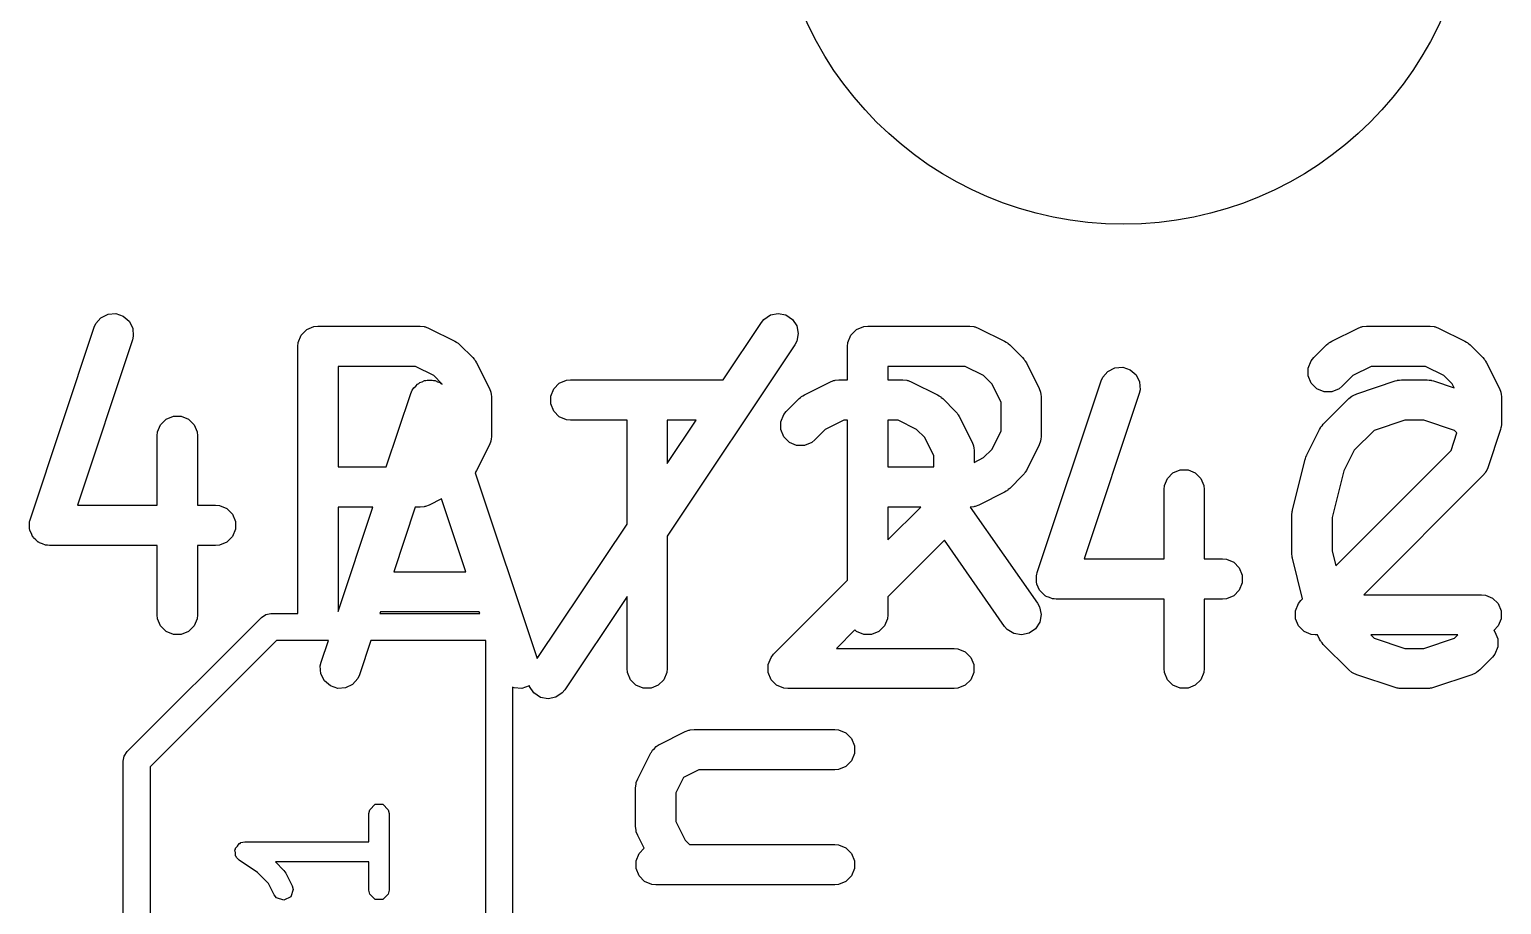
# Model space of a CAD drawing. Extents: x 0.58 to 7.69, y -5.21 to -0.56.
# Drawn here: x 5.4597 to 5.6755, y -1.71 to -1.5817 of the extents above; entities that cross this region are included whole.
import ezdxf

# ---------------------------------------------------------------- set-up
doc = ezdxf.new("R2010")
doc.units = 0
doc.header["$MEASUREMENT"] = 0
doc.layers.add('BLACK', color=7, linetype='CONTINUOUS')

msp = doc.modelspace()

# ---------------------------------------------------------------- linework, layer by layer
at = {"layer": 'BLACK', "linetype": 'CONTINUOUS'}
for p, q in [((5.4598, -1.65346), (5.46917, -1.62533)), ((5.46917, -1.62533), (5.46941, -1.62481)), ((5.46941, -1.62481), (5.47016, -1.62394)), ((5.47016, -1.62394), (5.47119, -1.62342)), ((5.47119, -1.62342), (5.47234, -1.62334)), ((5.47234, -1.62334), (5.47343, -1.6237)), ((5.47343, -1.6237), (5.4743, -1.62446)), ((5.4743, -1.62446), (5.47482, -1.62549)), ((5.50033, -1.62569), (5.50139, -1.62525)), ((5.50139, -1.62525), (5.50197, -1.62519)), ((5.50197, -1.62519), (5.51697, -1.62519)), ((5.51697, -1.62519), (5.51754, -1.62525)), ((5.51754, -1.62525), (5.51764, -1.62529)), ((5.51764, -1.62529), (5.51775, -1.62529)), ((5.51775, -1.62529), (5.51829, -1.6255)), ((5.56138, -1.63306), (5.567, -1.62463)), ((5.567, -1.62463), (5.56737, -1.62418)), ((5.56737, -1.62418), (5.56833, -1.62354)), ((5.56833, -1.62354), (5.56946, -1.62331)), ((5.56946, -1.62331), (5.57059, -1.62354)), ((5.57059, -1.62354), (5.57155, -1.62418)), ((5.57155, -1.62418), (5.57219, -1.62513)), ((5.57219, -1.62513), (5.57241, -1.62626)), ((5.58094, -1.62569), (5.58201, -1.62525)), ((5.58201, -1.62525), (5.58258, -1.62519)), ((5.58258, -1.62519), (5.59758, -1.62519)), ((5.59758, -1.62519), (5.59816, -1.62525)), ((5.59816, -1.62525), (5.59826, -1.62529)), ((5.59826, -1.62529), (5.59836, -1.62529)), ((5.59836, -1.62529), (5.5989, -1.6255)), ((5.65438, -1.6255), (5.65492, -1.62529)), ((5.65492, -1.62529), (5.65503, -1.62529)), ((5.65503, -1.62529), (5.65512, -1.62525)), ((5.65512, -1.62525), (5.6557, -1.62519)), ((5.6557, -1.62519), (5.66507, -1.62519)), ((5.66507, -1.62519), (5.66565, -1.62525)), ((5.66565, -1.62525), (5.66575, -1.62529)), ((5.66575, -1.62529), (5.66585, -1.62529)), ((5.66585, -1.62529), (5.66639, -1.6255)), ((5.47477, -1.6272), (5.4667, -1.65144)), ((5.4749, -1.62664), (5.47477, -1.6272)), ((5.47482, -1.62549), (5.4749, -1.62664)), ((5.49907, -1.62757), (5.49951, -1.6265)), ((5.49951, -1.6265), (5.50033, -1.62569)), ((5.51829, -1.6255), (5.52204, -1.62738)), ((5.52204, -1.62738), (5.52228, -1.62753)), ((5.52228, -1.62753), (5.52236, -1.62756)), ((5.57219, -1.62739), (5.57192, -1.62791)), ((5.57241, -1.62626), (5.57219, -1.62739)), ((5.57969, -1.62757), (5.58013, -1.6265)), ((5.58013, -1.6265), (5.58094, -1.62569)), ((5.5989, -1.6255), (5.60265, -1.62738)), ((5.60265, -1.62738), (5.6029, -1.62753)), ((5.6029, -1.62753), (5.60297, -1.62756)), ((5.65031, -1.62756), (5.65038, -1.62753)), ((5.65038, -1.62753), (5.65063, -1.62738)), ((5.65063, -1.62738), (5.65438, -1.6255)), ((5.66639, -1.6255), (5.67014, -1.62738)), ((5.67014, -1.62738), (5.67039, -1.62753)), ((5.67039, -1.62753), (5.67046, -1.62756)), ((5.49902, -1.62814), (5.49907, -1.62757)), ((5.49902, -1.66732), (5.49902, -1.62814)), ((5.52236, -1.62756), (5.52244, -1.62763)), ((5.52244, -1.62763), (5.52253, -1.62768)), ((5.52253, -1.62768), (5.52258, -1.62774)), ((5.52258, -1.62774), (5.5228, -1.62793)), ((5.5228, -1.62793), (5.52468, -1.6298)), ((5.57192, -1.62791), (5.5532, -1.65599)), ((5.57963, -1.62814), (5.57969, -1.62757)), ((5.57963, -1.63306), (5.57963, -1.62814)), ((5.60297, -1.62756), (5.60305, -1.62763)), ((5.60305, -1.62763), (5.60314, -1.62768)), ((5.60314, -1.62768), (5.60319, -1.62774)), ((5.60319, -1.62774), (5.60342, -1.62793)), ((5.60342, -1.62793), (5.60529, -1.6298)), ((5.64799, -1.6298), (5.64986, -1.62793)), ((5.64986, -1.62793), (5.65009, -1.62774)), ((5.65009, -1.62774), (5.65014, -1.62768)), ((5.65014, -1.62768), (5.65023, -1.62763)), ((5.65023, -1.62763), (5.65031, -1.62756)), ((5.67046, -1.62756), (5.67054, -1.62763)), ((5.67054, -1.62763), (5.67063, -1.62768)), ((5.67063, -1.62768), (5.67068, -1.62774)), ((5.67068, -1.62774), (5.67091, -1.62793)), ((5.67091, -1.62793), (5.67279, -1.6298)), ((5.51627, -1.6311), (5.50492, -1.6311)), ((5.50492, -1.6311), (5.50492, -1.64581)), ((5.51897, -1.63244), (5.51627, -1.6311)), ((5.52468, -1.6298), (5.52486, -1.63003)), ((5.52486, -1.63003), (5.52492, -1.63008)), ((5.52492, -1.63008), (5.52498, -1.63017)), ((5.52498, -1.63017), (5.52505, -1.63025)), ((5.52505, -1.63025), (5.52508, -1.63032)), ((5.52508, -1.63032), (5.52523, -1.63057)), ((5.52523, -1.63057), (5.52711, -1.63432)), ((5.59688, -1.6311), (5.58554, -1.6311)), ((5.58554, -1.6311), (5.58554, -1.63306)), ((5.59958, -1.63244), (5.59688, -1.6311)), ((5.60529, -1.6298), (5.60548, -1.63003)), ((5.60548, -1.63003), (5.60554, -1.63008)), ((5.60554, -1.63008), (5.60559, -1.63017)), ((5.60559, -1.63017), (5.60566, -1.63025)), ((5.60566, -1.63025), (5.60569, -1.63032)), ((5.60569, -1.63032), (5.60585, -1.63057)), ((5.60585, -1.63057), (5.60772, -1.63432)), ((5.61704, -1.63268), (5.6178, -1.63181)), ((5.6178, -1.63181), (5.61883, -1.63129)), ((5.61883, -1.63129), (5.61998, -1.63121)), ((5.61998, -1.63121), (5.62107, -1.63158)), ((5.62107, -1.63158), (5.62194, -1.63233)), ((5.64718, -1.63132), (5.64762, -1.63025)), ((5.64718, -1.63247), (5.64718, -1.63132)), ((5.64762, -1.63025), (5.64799, -1.6298)), ((5.6564, -1.6311), (5.6537, -1.63244)), ((5.66438, -1.6311), (5.6564, -1.6311)), ((5.66707, -1.63244), (5.66438, -1.6311)), ((5.67279, -1.6298), (5.67297, -1.63003)), ((5.67297, -1.63003), (5.67303, -1.63008)), ((5.67303, -1.63008), (5.67309, -1.63017)), ((5.67309, -1.63017), (5.67315, -1.63025)), ((5.67315, -1.63025), (5.67318, -1.63032)), ((5.67318, -1.63032), (5.67334, -1.63057)), ((5.67334, -1.63057), (5.67521, -1.63432)), ((5.51604, -1.63421), (5.51632, -1.63396)), ((5.51632, -1.63396), (5.51656, -1.63368)), ((5.51656, -1.63368), (5.51675, -1.63359)), ((5.51675, -1.63359), (5.51691, -1.63345)), ((5.51691, -1.63345), (5.51726, -1.63333)), ((5.51726, -1.63333), (5.51759, -1.63317)), ((5.51759, -1.63317), (5.5178, -1.63315)), ((5.5178, -1.63315), (5.518, -1.63309)), ((5.518, -1.63309), (5.51837, -1.63311)), ((5.51837, -1.63311), (5.51874, -1.63309)), ((5.51874, -1.63309), (5.51894, -1.63315)), ((5.51894, -1.63315), (5.51915, -1.63317)), ((5.52016, -1.63364), (5.51897, -1.63244)), ((5.51915, -1.63317), (5.51948, -1.63333)), ((5.51948, -1.63333), (5.51983, -1.63345)), ((5.51983, -1.63345), (5.51999, -1.63359)), ((5.51999, -1.63359), (5.52018, -1.63368)), ((5.52019, -1.63369), (5.52016, -1.63364)), ((5.52018, -1.63368), (5.52019, -1.63369)), ((5.53654, -1.63438), (5.53735, -1.63356)), ((5.53735, -1.63356), (5.53842, -1.63312)), ((5.53842, -1.63312), (5.539, -1.63306)), ((5.539, -1.63306), (5.56138, -1.63306)), ((5.5733, -1.63525), (5.57704, -1.63338)), ((5.57704, -1.63338), (5.57759, -1.63317)), ((5.57759, -1.63317), (5.57769, -1.63316)), ((5.57769, -1.63316), (5.57779, -1.63312)), ((5.57779, -1.63312), (5.57837, -1.63306)), ((5.57837, -1.63306), (5.57963, -1.63306)), ((5.58554, -1.63306), (5.58774, -1.63306)), ((5.58774, -1.63306), (5.58832, -1.63312)), ((5.58832, -1.63312), (5.58841, -1.63316)), ((5.58841, -1.63316), (5.58852, -1.63317)), ((5.58852, -1.63317), (5.58906, -1.63338)), ((5.58906, -1.63338), (5.59281, -1.63525)), ((5.60078, -1.63364), (5.59958, -1.63244)), ((5.60213, -1.63634), (5.60078, -1.63364)), ((5.60743, -1.66133), (5.61681, -1.63321)), ((5.61681, -1.63321), (5.61704, -1.63268)), ((5.62194, -1.63233), (5.62246, -1.63336)), ((5.62246, -1.63336), (5.62254, -1.63451)), ((5.64762, -1.63353), (5.64718, -1.63247)), ((5.64843, -1.63435), (5.64762, -1.63353)), ((5.65216, -1.63398), (5.65172, -1.63435)), ((5.6537, -1.63244), (5.65216, -1.63398)), ((5.6543, -1.63509), (5.65992, -1.63322)), ((5.65992, -1.63322), (5.66021, -1.63315)), ((5.66021, -1.63315), (5.66028, -1.63312)), ((5.66028, -1.63312), (5.66038, -1.63311)), ((5.66038, -1.63311), (5.66049, -1.63309)), ((5.66049, -1.63309), (5.66056, -1.63309)), ((5.66056, -1.63309), (5.66085, -1.63306)), ((5.66085, -1.63306), (5.6646, -1.63306)), ((5.6646, -1.63306), (5.6649, -1.63309)), ((5.6649, -1.63309), (5.66497, -1.63309)), ((5.66497, -1.63309), (5.66508, -1.63311)), ((5.66508, -1.63311), (5.66518, -1.63312)), ((5.66518, -1.63312), (5.66525, -1.63315)), ((5.66525, -1.63315), (5.66554, -1.63322)), ((5.66554, -1.63322), (5.66856, -1.63422)), ((5.66827, -1.63364), (5.66707, -1.63244)), ((5.66856, -1.63422), (5.66827, -1.63364)), ((5.51199, -1.64581), (5.51557, -1.63508)), ((5.51557, -1.63508), (5.51581, -1.63455)), ((5.51581, -1.63455), (5.51595, -1.63439)), ((5.51595, -1.63439), (5.51604, -1.63421)), ((5.52711, -1.63432), (5.52731, -1.63486)), ((5.52731, -1.63486), (5.52732, -1.63497)), ((5.52732, -1.63497), (5.52736, -1.63507)), ((5.52736, -1.63507), (5.52742, -1.63564)), ((5.52742, -1.63564), (5.52742, -1.64127)), ((5.5361, -1.63544), (5.53654, -1.63438)), ((5.5361, -1.63659), (5.5361, -1.63544)), ((5.57065, -1.63768), (5.57253, -1.6358)), ((5.57253, -1.6358), (5.57275, -1.63562)), ((5.57275, -1.63562), (5.57281, -1.63556)), ((5.57281, -1.63556), (5.57289, -1.6355)), ((5.57289, -1.6355), (5.57298, -1.63544)), ((5.57298, -1.63544), (5.57305, -1.63541)), ((5.57305, -1.63541), (5.5733, -1.63525)), ((5.59281, -1.63525), (5.59306, -1.63541)), ((5.59306, -1.63541), (5.59313, -1.63544)), ((5.59313, -1.63544), (5.59321, -1.6355)), ((5.59321, -1.6355), (5.5933, -1.63556)), ((5.5933, -1.63556), (5.59335, -1.63562)), ((5.59335, -1.63562), (5.59358, -1.6358)), ((5.59358, -1.6358), (5.59545, -1.63768)), ((5.60772, -1.63432), (5.60793, -1.63486)), ((5.60793, -1.63486), (5.60794, -1.63497)), ((5.60794, -1.63497), (5.60798, -1.63507)), ((5.60798, -1.63507), (5.60803, -1.63564)), ((5.60803, -1.63564), (5.60803, -1.64127)), ((5.62241, -1.63508), (5.61433, -1.65931)), ((5.62254, -1.63451), (5.62241, -1.63508)), ((5.6495, -1.63479), (5.64843, -1.63435)), ((5.64939, -1.63955), (5.65314, -1.6358)), ((5.65065, -1.63479), (5.6495, -1.63479)), ((5.65172, -1.63435), (5.65065, -1.63479)), ((5.65314, -1.6358), (5.65359, -1.63544)), ((5.65359, -1.63544), (5.65369, -1.6354)), ((5.65369, -1.6354), (5.65377, -1.63533)), ((5.65377, -1.63533), (5.6543, -1.63509)), ((5.67521, -1.63432), (5.67542, -1.63486)), ((5.67542, -1.63486), (5.67543, -1.63497)), ((5.67543, -1.63497), (5.67547, -1.63507)), ((5.67547, -1.63507), (5.67552, -1.63564)), ((5.67552, -1.63564), (5.67552, -1.63939)), ((5.53654, -1.63766), (5.5361, -1.63659)), ((5.53735, -1.63847), (5.53654, -1.63766)), ((5.56984, -1.63919), (5.57029, -1.63813)), ((5.57029, -1.63813), (5.57065, -1.63768)), ((5.59545, -1.63768), (5.59564, -1.6379)), ((5.59564, -1.6379), (5.5957, -1.63796)), ((5.5957, -1.63796), (5.59575, -1.63804)), ((5.59575, -1.63804), (5.59582, -1.63813)), ((5.59582, -1.63813), (5.59585, -1.6382)), ((5.59585, -1.6382), (5.596, -1.63845)), ((5.60213, -1.64057), (5.60213, -1.63634)), ((5.47845, -1.64069), (5.47889, -1.63963)), ((5.47889, -1.63963), (5.47971, -1.63881)), ((5.47971, -1.63881), (5.48077, -1.63837)), ((5.48077, -1.63837), (5.48192, -1.63837)), ((5.48192, -1.63837), (5.48299, -1.63881)), ((5.48299, -1.63881), (5.4838, -1.63963)), ((5.4838, -1.63963), (5.48424, -1.64069)), ((5.53842, -1.63891), (5.53735, -1.63847)), ((5.539, -1.63897), (5.53842, -1.63891)), ((5.54729, -1.63897), (5.539, -1.63897)), ((5.54729, -1.6542), (5.54729, -1.63897)), ((5.5532, -1.63897), (5.5532, -1.64534)), ((5.5532, -1.64534), (5.55744, -1.63897)), ((5.55744, -1.63897), (5.5532, -1.63897)), ((5.56984, -1.64034), (5.56984, -1.63919)), ((5.57029, -1.64141), (5.56984, -1.64034)), ((5.57636, -1.64032), (5.57483, -1.64185)), ((5.57906, -1.63897), (5.57636, -1.64032)), ((5.57963, -1.63897), (5.57906, -1.63897)), ((5.57963, -1.66245), (5.57963, -1.63897)), ((5.58704, -1.63897), (5.58554, -1.63897)), ((5.58554, -1.63897), (5.58554, -1.64581)), ((5.58974, -1.64032), (5.58704, -1.63897)), ((5.59094, -1.64152), (5.58974, -1.64032)), ((5.596, -1.63845), (5.59788, -1.6422)), ((5.64697, -1.64407), (5.64884, -1.64032)), ((5.64884, -1.64032), (5.649, -1.64007)), ((5.649, -1.64007), (5.64903, -1.64)), ((5.64903, -1.64), (5.64909, -1.63992)), ((5.64909, -1.63992), (5.64915, -1.63983)), ((5.64915, -1.63983), (5.64921, -1.63978)), ((5.64921, -1.63978), (5.64939, -1.63955)), ((5.65683, -1.64047), (5.65391, -1.64339)), ((5.66133, -1.63897), (5.65683, -1.64047)), ((5.66413, -1.63897), (5.66133, -1.63897)), ((5.66863, -1.64047), (5.66413, -1.63897)), ((5.66898, -1.64082), (5.66863, -1.64047)), ((5.67537, -1.64032), (5.6735, -1.64595)), ((5.67544, -1.64004), (5.67537, -1.64032)), ((5.67547, -1.63997), (5.67544, -1.64004)), ((5.67548, -1.63986), (5.67547, -1.63997)), ((5.6755, -1.63976), (5.67548, -1.63986)), ((5.67552, -1.63939), (5.6755, -1.63968)), ((5.6755, -1.63968), (5.6755, -1.63976)), ((5.47839, -1.64127), (5.47845, -1.64069)), ((5.47839, -1.65144), (5.47839, -1.64127)), ((5.48424, -1.64069), (5.4843, -1.64127)), ((5.4843, -1.64127), (5.4843, -1.65144)), ((5.52711, -1.64259), (5.52523, -1.64634)), ((5.52731, -1.64205), (5.52711, -1.64259)), ((5.52732, -1.64194), (5.52731, -1.64205)), ((5.52736, -1.64184), (5.52732, -1.64194)), ((5.52742, -1.64127), (5.52736, -1.64184)), ((5.5711, -1.64222), (5.57029, -1.64141)), ((5.57216, -1.64266), (5.5711, -1.64222)), ((5.57332, -1.64266), (5.57216, -1.64266)), ((5.57438, -1.64222), (5.57332, -1.64266)), ((5.57483, -1.64185), (5.57438, -1.64222)), ((5.59229, -1.64421), (5.59094, -1.64152)), ((5.59788, -1.6422), (5.59809, -1.64274)), ((5.60078, -1.64327), (5.60213, -1.64057)), ((5.60772, -1.64259), (5.60585, -1.64634)), ((5.60793, -1.64205), (5.60772, -1.64259)), ((5.60794, -1.64194), (5.60793, -1.64205)), ((5.60798, -1.64184), (5.60794, -1.64194)), ((5.60803, -1.64127), (5.60798, -1.64184)), ((5.66812, -1.64342), (5.66898, -1.64082)), ((5.59229, -1.64581), (5.59229, -1.64421)), ((5.59809, -1.64274), (5.59809, -1.64284)), ((5.59809, -1.64284), (5.59813, -1.64294)), ((5.59813, -1.64294), (5.59819, -1.64352)), ((5.59819, -1.64352), (5.59819, -1.64516)), ((5.59819, -1.64516), (5.59958, -1.64446)), ((5.59958, -1.64446), (5.60078, -1.64327)), ((5.64487, -1.65217), (5.64674, -1.64467)), ((5.64674, -1.64467), (5.64676, -1.64463)), ((5.64676, -1.64461), (5.64685, -1.64437)), ((5.64676, -1.64463), (5.64676, -1.64461)), ((5.64685, -1.64437), (5.64694, -1.64413)), ((5.64694, -1.64413), (5.64695, -1.64411)), ((5.64695, -1.64411), (5.64697, -1.64407)), ((5.65122, -1.66031), (5.66812, -1.64342)), ((5.65391, -1.64339), (5.65239, -1.64642)), ((5.50492, -1.64581), (5.51199, -1.64581)), ((5.52505, -1.64666), (5.52504, -1.64667)), ((5.52504, -1.64667), (5.53413, -1.67394)), ((5.52508, -1.64658), (5.52505, -1.64666)), ((5.52523, -1.64634), (5.52508, -1.64658)), ((5.58554, -1.64581), (5.59229, -1.64581)), ((5.60548, -1.64688), (5.60529, -1.6471)), ((5.60554, -1.64683), (5.60548, -1.64688)), ((5.60559, -1.64674), (5.60554, -1.64683)), ((5.60566, -1.64666), (5.60559, -1.64674)), ((5.60569, -1.64658), (5.60566, -1.64666)), ((5.60585, -1.64634), (5.60569, -1.64658)), ((5.62653, -1.6475), (5.62734, -1.64668)), ((5.62734, -1.64668), (5.62841, -1.64624)), ((5.62841, -1.64624), (5.62956, -1.64624)), ((5.62956, -1.64624), (5.63062, -1.64668)), ((5.63062, -1.64668), (5.63144, -1.6475)), ((5.65239, -1.64642), (5.65068, -1.65325)), ((5.67315, -1.64666), (5.67279, -1.6471)), ((5.67319, -1.64656), (5.67315, -1.64666)), ((5.67326, -1.64648), (5.67319, -1.64656)), ((5.6735, -1.64595), (5.67326, -1.64648)), ((5.60342, -1.64898), (5.60319, -1.64916)), ((5.60529, -1.6471), (5.60342, -1.64898)), ((5.62603, -1.64914), (5.62609, -1.64856)), ((5.62603, -1.65931), (5.62603, -1.64914)), ((5.62609, -1.64856), (5.62653, -1.6475)), ((5.63144, -1.6475), (5.63188, -1.64856)), ((5.63188, -1.64856), (5.63194, -1.64914)), ((5.63194, -1.64914), (5.63194, -1.65931)), ((5.67279, -1.6471), (5.65533, -1.66456)), ((5.52009, -1.6505), (5.51829, -1.65141)), ((5.52365, -1.66119), (5.52009, -1.6505)), ((5.60265, -1.64953), (5.5989, -1.65141)), ((5.6029, -1.64938), (5.60265, -1.64953)), ((5.60297, -1.64935), (5.6029, -1.64938)), ((5.60305, -1.64928), (5.60297, -1.64935)), ((5.60314, -1.64922), (5.60305, -1.64928)), ((5.60319, -1.64916), (5.60314, -1.64922)), ((5.45973, -1.65374), (5.4598, -1.65346)), ((5.4667, -1.65144), (5.47839, -1.65144)), ((5.4843, -1.65144), (5.48697, -1.65144)), ((5.48697, -1.65144), (5.48755, -1.65149)), ((5.48755, -1.65149), (5.48861, -1.65193)), ((5.48861, -1.65193), (5.48943, -1.65275)), ((5.48943, -1.65275), (5.48987, -1.65381)), ((5.50492, -1.65172), (5.50492, -1.66703)), ((5.50492, -1.66703), (5.51003, -1.65172)), ((5.51003, -1.65172), (5.50492, -1.65172)), ((5.51625, -1.65172), (5.5131, -1.66119)), ((5.51697, -1.65172), (5.51625, -1.65172)), ((5.51754, -1.65166), (5.51697, -1.65172)), ((5.51764, -1.65162), (5.51754, -1.65166)), ((5.51775, -1.65161), (5.51764, -1.65162)), ((5.51829, -1.65141), (5.51775, -1.65161)), ((5.58554, -1.65654), (5.59036, -1.65172)), ((5.59036, -1.65172), (5.58554, -1.65172)), ((5.58554, -1.65172), (5.58554, -1.65654)), ((5.59816, -1.65166), (5.59763, -1.65171)), ((5.59763, -1.65171), (5.6075, -1.66582)), ((5.59826, -1.65162), (5.59816, -1.65166)), ((5.59836, -1.65161), (5.59826, -1.65162)), ((5.5989, -1.65141), (5.59836, -1.65161)), ((5.64478, -1.65275), (5.64481, -1.65253)), ((5.64479, -1.65279), (5.64478, -1.65275)), ((5.64478, -1.65289), (5.64479, -1.65279)), ((5.64478, -1.65851), (5.64478, -1.65289)), ((5.64481, -1.65253), (5.64484, -1.65231)), ((5.64484, -1.65231), (5.64485, -1.65227)), ((5.64485, -1.65227), (5.64487, -1.65217)), ((5.65068, -1.65325), (5.65068, -1.65815)), ((5.45967, -1.65402), (5.4597, -1.65387)), ((5.4597, -1.65449), (5.45967, -1.65402)), ((5.4597, -1.65381), (5.45973, -1.65374)), ((5.4597, -1.65387), (5.4597, -1.65381)), ((5.4597, -1.65497), (5.4597, -1.65449)), ((5.45974, -1.65506), (5.4597, -1.65497)), ((5.45975, -1.65517), (5.45974, -1.65506)), ((5.45996, -1.65559), (5.45975, -1.65517)), ((5.46014, -1.65603), (5.45996, -1.65559)), ((5.48987, -1.65497), (5.48943, -1.65603)), ((5.48987, -1.65381), (5.48987, -1.65497)), ((5.53413, -1.67394), (5.54729, -1.6542)), ((5.46022, -1.6561), (5.46014, -1.65603)), ((5.46027, -1.6562), (5.46022, -1.6561)), ((5.46062, -1.65651), (5.46027, -1.6562)), ((5.46096, -1.65684), (5.46062, -1.65651)), ((5.46106, -1.65688), (5.46096, -1.65684)), ((5.46114, -1.65695), (5.46106, -1.65688)), ((5.46159, -1.6571), (5.46114, -1.65695)), ((5.46202, -1.65729), (5.46159, -1.6571)), ((5.46217, -1.6573), (5.46202, -1.65729)), ((5.46223, -1.65732), (5.46217, -1.6573)), ((5.46231, -1.65731), (5.46223, -1.65732)), ((5.4626, -1.65734), (5.46231, -1.65731)), ((5.47839, -1.65734), (5.4626, -1.65734)), ((5.47839, -1.66751), (5.47839, -1.65734)), ((5.48697, -1.65734), (5.4843, -1.65734)), ((5.4843, -1.65734), (5.4843, -1.66751)), ((5.48755, -1.65729), (5.48697, -1.65734)), ((5.48861, -1.65684), (5.48755, -1.65729)), ((5.48943, -1.65603), (5.48861, -1.65684)), ((5.5532, -1.65599), (5.5532, -1.67539)), ((5.59383, -1.65659), (5.58554, -1.66489)), ((5.60266, -1.66921), (5.59383, -1.65659)), ((5.61433, -1.65931), (5.62603, -1.65931)), ((5.63194, -1.65931), (5.63461, -1.65931)), ((5.63461, -1.65931), (5.63518, -1.65937)), ((5.63518, -1.65937), (5.63625, -1.65981)), ((5.63625, -1.65981), (5.63706, -1.66062)), ((5.64479, -1.65861), (5.64478, -1.65851)), ((5.64478, -1.65866), (5.64479, -1.65861)), ((5.64481, -1.65887), (5.64478, -1.65866)), ((5.64484, -1.65909), (5.64481, -1.65887)), ((5.64485, -1.65913), (5.64484, -1.65909)), ((5.64487, -1.65923), (5.64485, -1.65913)), ((5.64635, -1.66518), (5.64487, -1.65923)), ((5.65068, -1.65815), (5.65122, -1.66031)), ((5.5131, -1.66119), (5.52365, -1.66119)), ((5.60731, -1.66189), (5.60734, -1.66175)), ((5.60734, -1.66237), (5.60731, -1.66189)), ((5.60734, -1.66169), (5.60737, -1.66162)), ((5.60734, -1.66175), (5.60734, -1.66169)), ((5.60737, -1.66162), (5.60743, -1.66133)), ((5.63706, -1.66062), (5.6375, -1.66169)), ((5.6375, -1.66169), (5.6375, -1.66284)), ((5.56878, -1.6733), (5.57963, -1.66245)), ((5.60734, -1.66284), (5.60734, -1.66237)), ((5.60738, -1.66294), (5.60734, -1.66284)), ((5.60739, -1.66304), (5.60738, -1.66294)), ((5.6076, -1.66347), (5.60739, -1.66304)), ((5.60778, -1.6639), (5.6076, -1.66347)), ((5.60786, -1.66398), (5.60778, -1.6639)), ((5.6079, -1.66407), (5.60786, -1.66398)), ((5.60826, -1.66438), (5.6079, -1.66407)), ((5.63706, -1.6639), (5.63625, -1.66472)), ((5.6375, -1.66284), (5.63706, -1.6639)), ((5.54729, -1.66484), (5.53817, -1.67852)), ((5.54729, -1.67539), (5.54729, -1.66484)), ((5.58554, -1.66489), (5.58554, -1.66751)), ((5.6075, -1.66582), (5.60778, -1.66632)), ((5.60778, -1.66632), (5.60803, -1.66745)), ((5.6086, -1.66472), (5.60826, -1.66438)), ((5.60869, -1.66476), (5.6086, -1.66472)), ((5.60877, -1.66483), (5.60869, -1.66476)), ((5.60922, -1.66498), (5.60877, -1.66483)), ((5.60966, -1.66516), (5.60922, -1.66498)), ((5.60981, -1.66517), (5.60966, -1.66516)), ((5.60987, -1.66519), (5.60981, -1.66517)), ((5.60994, -1.66519), (5.60987, -1.66519)), ((5.61024, -1.66522), (5.60994, -1.66519)), ((5.62603, -1.66522), (5.61024, -1.66522)), ((5.62603, -1.67539), (5.62603, -1.66522)), ((5.63461, -1.66522), (5.63194, -1.66522)), ((5.63194, -1.66522), (5.63194, -1.67539)), ((5.63518, -1.66516), (5.63461, -1.66522)), ((5.63625, -1.66472), (5.63518, -1.66516)), ((5.6453, -1.66694), (5.64575, -1.66587)), ((5.64575, -1.66587), (5.64611, -1.66542)), ((5.64611, -1.66542), (5.64635, -1.66518)), ((5.65533, -1.66456), (5.67257, -1.66456)), ((5.67257, -1.66456), (5.67315, -1.66462)), ((5.67315, -1.66462), (5.67421, -1.66506)), ((5.67421, -1.66506), (5.67503, -1.66587)), ((5.67503, -1.66587), (5.67547, -1.66694)), ((5.474, -1.68758), (5.49369, -1.6679)), ((5.47845, -1.66809), (5.47839, -1.66751)), ((5.47889, -1.66915), (5.47845, -1.66809)), ((5.48424, -1.66809), (5.4838, -1.66915)), ((5.4843, -1.66751), (5.48424, -1.66809)), ((5.49369, -1.6679), (5.49433, -1.66747)), ((5.49433, -1.66747), (5.49508, -1.66732)), ((5.49508, -1.66732), (5.49902, -1.66732)), ((5.51113, -1.66709), (5.51105, -1.66732)), ((5.51105, -1.66732), (5.5257, -1.66732)), ((5.52562, -1.66709), (5.51113, -1.66709)), ((5.5257, -1.66732), (5.52562, -1.66709)), ((5.58548, -1.66809), (5.58504, -1.66915)), ((5.58554, -1.66751), (5.58548, -1.66809)), ((5.60803, -1.66745), (5.60783, -1.66858)), ((5.6453, -1.66809), (5.6453, -1.66694)), ((5.64575, -1.66915), (5.6453, -1.66809)), ((5.67547, -1.66809), (5.67503, -1.66915)), ((5.67547, -1.66694), (5.67547, -1.66809)), ((5.47971, -1.66997), (5.47889, -1.66915)), ((5.48077, -1.67041), (5.47971, -1.66997)), ((5.48192, -1.67041), (5.48077, -1.67041)), ((5.48299, -1.66997), (5.48192, -1.67041)), ((5.4838, -1.66915), (5.48299, -1.66997)), ((5.5807, -1.66973), (5.57799, -1.67243)), ((5.58094, -1.66997), (5.5807, -1.66973)), ((5.58201, -1.67041), (5.58094, -1.66997)), ((5.58316, -1.67041), (5.58201, -1.67041)), ((5.58422, -1.66997), (5.58316, -1.67041)), ((5.58504, -1.66915), (5.58422, -1.66997)), ((5.60304, -1.66965), (5.60266, -1.66921)), ((5.60401, -1.67026), (5.60304, -1.66965)), ((5.60514, -1.67046), (5.60401, -1.67026)), ((5.60627, -1.67022), (5.60514, -1.67046)), ((5.60721, -1.66955), (5.60627, -1.67022)), ((5.60783, -1.66858), (5.60721, -1.66955)), ((5.64656, -1.66997), (5.64575, -1.66915)), ((5.64762, -1.67041), (5.64656, -1.66997)), ((5.6482, -1.67047), (5.64762, -1.67041)), ((5.64853, -1.67047), (5.6482, -1.67047)), ((5.64884, -1.67108), (5.64853, -1.67047)), ((5.65636, -1.67047), (5.65683, -1.67093)), ((5.6691, -1.67047), (5.65636, -1.67047)), ((5.66863, -1.67093), (5.6691, -1.67047)), ((5.67503, -1.66915), (5.67437, -1.66981)), ((5.67437, -1.66981), (5.67456, -1.67)), ((5.67456, -1.67), (5.675, -1.67106)), ((5.49589, -1.67126), (5.47736, -1.68979)), ((5.50351, -1.67126), (5.49589, -1.67126)), ((5.50245, -1.67445), (5.50351, -1.67126)), ((5.50974, -1.67126), (5.50805, -1.67632)), ((5.52657, -1.67126), (5.50974, -1.67126)), ((5.52657, -1.72879), (5.52657, -1.67126)), ((5.57799, -1.67243), (5.59524, -1.67243)), ((5.59524, -1.67243), (5.59581, -1.67249)), ((5.59581, -1.67249), (5.59688, -1.67293)), ((5.649, -1.67133), (5.64884, -1.67108)), ((5.64903, -1.6714), (5.649, -1.67133)), ((5.64909, -1.67148), (5.64903, -1.6714)), ((5.64915, -1.67157), (5.64909, -1.67148)), ((5.64921, -1.67162), (5.64915, -1.67157)), ((5.64939, -1.67185), (5.64921, -1.67162)), ((5.65314, -1.6756), (5.64939, -1.67185)), ((5.65683, -1.67093), (5.66133, -1.67243)), ((5.66133, -1.67243), (5.66413, -1.67243)), ((5.66413, -1.67243), (5.66863, -1.67093)), ((5.675, -1.67221), (5.67456, -1.67328)), ((5.675, -1.67106), (5.675, -1.67221)), ((5.50232, -1.67502), (5.50245, -1.67445)), ((5.5024, -1.67617), (5.50232, -1.67502)), ((5.56797, -1.67481), (5.56841, -1.67375)), ((5.56797, -1.67596), (5.56797, -1.67481)), ((5.56841, -1.67375), (5.56878, -1.6733)), ((5.59688, -1.67293), (5.59769, -1.67375)), ((5.59769, -1.67375), (5.59813, -1.67481)), ((5.59813, -1.67481), (5.59813, -1.67596)), ((5.67419, -1.67372), (5.67232, -1.6756)), ((5.67456, -1.67328), (5.67419, -1.67372)), ((5.50292, -1.6772), (5.5024, -1.67617)), ((5.50379, -1.67795), (5.50292, -1.6772)), ((5.50781, -1.67685), (5.50706, -1.67772)), ((5.50805, -1.67632), (5.50781, -1.67685)), ((5.54735, -1.67596), (5.54729, -1.67539)), ((5.54779, -1.67703), (5.54735, -1.67596)), ((5.5486, -1.67784), (5.54779, -1.67703)), ((5.5527, -1.67703), (5.55188, -1.67784)), ((5.55314, -1.67596), (5.5527, -1.67703)), ((5.5532, -1.67539), (5.55314, -1.67596)), ((5.56841, -1.67703), (5.56797, -1.67596)), ((5.56923, -1.67784), (5.56841, -1.67703)), ((5.59769, -1.67703), (5.59688, -1.67784)), ((5.59813, -1.67596), (5.59769, -1.67703)), ((5.62609, -1.67596), (5.62603, -1.67539)), ((5.62653, -1.67703), (5.62609, -1.67596)), ((5.62734, -1.67784), (5.62653, -1.67703)), ((5.63144, -1.67703), (5.63062, -1.67784)), ((5.63188, -1.67596), (5.63144, -1.67703)), ((5.63194, -1.67539), (5.63188, -1.67596)), ((5.65359, -1.67597), (5.65314, -1.6756)), ((5.65369, -1.67601), (5.65359, -1.67597)), ((5.65377, -1.67608), (5.65369, -1.67601)), ((5.6543, -1.67631), (5.65377, -1.67608)), ((5.65992, -1.67819), (5.6543, -1.67631)), ((5.67116, -1.67631), (5.66554, -1.67819)), ((5.67169, -1.67608), (5.67116, -1.67631)), ((5.67177, -1.67601), (5.67169, -1.67608)), ((5.67187, -1.67597), (5.67177, -1.67601)), ((5.67232, -1.6756), (5.67187, -1.67597)), ((5.50488, -1.67832), (5.50379, -1.67795)), ((5.50603, -1.67823), (5.50488, -1.67832)), ((5.50706, -1.67772), (5.50603, -1.67823)), ((5.53072, -1.67823), (5.53051, -1.67813)), ((5.53051, -1.67813), (5.53051, -1.73225)), ((5.53187, -1.67832), (5.53072, -1.67823)), ((5.53296, -1.67795), (5.53187, -1.67832)), ((5.53297, -1.67794), (5.53296, -1.67795)), ((5.53299, -1.67802), (5.53297, -1.67794)), ((5.53363, -1.67898), (5.53299, -1.67802)), ((5.53459, -1.67962), (5.53363, -1.67898)), ((5.5378, -1.67897), (5.53685, -1.67961)), ((5.53817, -1.67852), (5.5378, -1.67897)), ((5.54967, -1.67828), (5.5486, -1.67784)), ((5.55082, -1.67828), (5.54967, -1.67828)), ((5.55188, -1.67784), (5.55082, -1.67828)), ((5.57029, -1.67828), (5.56923, -1.67784)), ((5.57087, -1.67834), (5.57029, -1.67828)), ((5.59524, -1.67834), (5.57087, -1.67834)), ((5.59581, -1.67828), (5.59524, -1.67834)), ((5.59688, -1.67784), (5.59581, -1.67828)), ((5.62841, -1.67828), (5.62734, -1.67784)), ((5.62956, -1.67828), (5.62841, -1.67828)), ((5.63062, -1.67784), (5.62956, -1.67828)), ((5.66021, -1.67825), (5.65992, -1.67819)), ((5.66028, -1.67828), (5.66021, -1.67825)), ((5.66038, -1.67829), (5.66028, -1.67828)), ((5.66049, -1.67832), (5.66038, -1.67829)), ((5.66056, -1.67831), (5.66049, -1.67832)), ((5.66085, -1.67834), (5.66056, -1.67831)), ((5.6646, -1.67834), (5.66085, -1.67834)), ((5.6649, -1.67831), (5.6646, -1.67834)), ((5.66497, -1.67832), (5.6649, -1.67831)), ((5.66508, -1.67829), (5.66497, -1.67832)), ((5.66518, -1.67828), (5.66508, -1.67829)), ((5.66525, -1.67825), (5.66518, -1.67828)), ((5.66554, -1.67819), (5.66525, -1.67825)), ((5.53572, -1.67984), (5.53459, -1.67962)), ((5.53685, -1.67961), (5.53572, -1.67984)), ((5.55206, -1.68652), (5.55581, -1.68465)), ((5.55581, -1.68465), (5.55635, -1.68444)), ((5.55635, -1.68444), (5.55645, -1.68443)), ((5.55645, -1.68443), (5.55655, -1.68439)), ((5.55655, -1.68439), (5.55713, -1.68434)), ((5.55713, -1.68434), (5.57775, -1.68434)), ((5.57775, -1.68434), (5.57832, -1.68439)), ((5.57832, -1.68439), (5.57939, -1.68483)), ((5.57939, -1.68483), (5.5802, -1.68565)), ((5.5802, -1.68565), (5.58064, -1.68671)), ((5.47358, -1.68822), (5.474, -1.68758)), ((5.54886, -1.69159), (5.55074, -1.68784)), ((5.55074, -1.68784), (5.5508, -1.68775)), ((5.5508, -1.68775), (5.55081, -1.6877)), ((5.55081, -1.6877), (5.55086, -1.68764)), ((5.55086, -1.68764), (5.55104, -1.68735)), ((5.55104, -1.68735), (5.55132, -1.68711)), ((5.55132, -1.68711), (5.55157, -1.68683)), ((5.55157, -1.68683), (5.55186, -1.68665)), ((5.55186, -1.68665), (5.55191, -1.6866)), ((5.55191, -1.6866), (5.55196, -1.68658)), ((5.55196, -1.68658), (5.55206, -1.68652)), ((5.58064, -1.68787), (5.5802, -1.68893)), ((5.58064, -1.68671), (5.58064, -1.68787)), ((5.47343, -1.68898), (5.47358, -1.68822)), ((5.47343, -1.72864), (5.47343, -1.68898)), ((5.47736, -1.68979), (5.47736, -1.72702)), ((5.57939, -1.68974), (5.57832, -1.69019)), ((5.5802, -1.68893), (5.57939, -1.68974)), ((5.54861, -1.69234), (5.54865, -1.69224)), ((5.54865, -1.69213), (5.54886, -1.69159)), ((5.54865, -1.69224), (5.54865, -1.69213)), ((5.55558, -1.69136), (5.55445, -1.69361)), ((5.55782, -1.69024), (5.55558, -1.69136)), ((5.57775, -1.69024), (5.55782, -1.69024)), ((5.57832, -1.69019), (5.57775, -1.69024)), ((5.54855, -1.69291), (5.54861, -1.69234)), ((5.54855, -1.69854), (5.54855, -1.69291)), ((5.55445, -1.69361), (5.55445, -1.69784)), ((5.50945, -1.69666), (5.50956, -1.6961)), ((5.50956, -1.6961), (5.51036, -1.6953)), ((5.51036, -1.6953), (5.51149, -1.6953)), ((5.51149, -1.6953), (5.51229, -1.6961)), ((5.51229, -1.6961), (5.5124, -1.69666)), ((5.50945, -1.70081), (5.50945, -1.69666)), ((5.5124, -1.69666), (5.5124, -1.70791)), ((5.54861, -1.69911), (5.54855, -1.69854)), ((5.55445, -1.69784), (5.5558, -1.70054)), ((5.49056, -1.70103), (5.49067, -1.70092)), ((5.49067, -1.70092), (5.49124, -1.70081)), ((5.49124, -1.70081), (5.50945, -1.70081)), ((5.54865, -1.69921), (5.54861, -1.69911)), ((5.54865, -1.69932), (5.54865, -1.69921)), ((5.54886, -1.69986), (5.54865, -1.69932)), ((5.54981, -1.70176), (5.54886, -1.69986)), ((5.5558, -1.70054), (5.55647, -1.70121)), ((5.48979, -1.702), (5.48987, -1.70187)), ((5.48987, -1.70242), (5.48979, -1.702)), ((5.48987, -1.70172), (5.49018, -1.70142)), ((5.48987, -1.70187), (5.48987, -1.70172)), ((5.48987, -1.70285), (5.48987, -1.70242)), ((5.48998, -1.70296), (5.48987, -1.70285)), ((5.49001, -1.70311), (5.48998, -1.70296)), ((5.49018, -1.70142), (5.49042, -1.70106)), ((5.49042, -1.70106), (5.49056, -1.70103)), ((5.54861, -1.70359), (5.54905, -1.70252)), ((5.54905, -1.70252), (5.54981, -1.70176)), ((5.55647, -1.70121), (5.57775, -1.70121)), ((5.57775, -1.70121), (5.57832, -1.70127)), ((5.57832, -1.70127), (5.57939, -1.70171)), ((5.57939, -1.70171), (5.5802, -1.70252)), ((5.5802, -1.70252), (5.58064, -1.70359)), ((5.49042, -1.70352), (5.49001, -1.70311)), ((5.49311, -1.70531), (5.49042, -1.70352)), ((5.50945, -1.70376), (5.49574, -1.70376)), ((5.49574, -1.70376), (5.49697, -1.70499)), ((5.49697, -1.70499), (5.4971, -1.70519)), ((5.4971, -1.70519), (5.49724, -1.70538)), ((5.50945, -1.70791), (5.50945, -1.70376)), ((5.54861, -1.70474), (5.54861, -1.70359)), ((5.54905, -1.7058), (5.54861, -1.70474)), ((5.58064, -1.70474), (5.5802, -1.7058)), ((5.58064, -1.70359), (5.58064, -1.70474)), ((5.49471, -1.70691), (5.49311, -1.70531)), ((5.49554, -1.70857), (5.49471, -1.70691)), ((5.49724, -1.70538), (5.49818, -1.70725)), ((5.49818, -1.70725), (5.49833, -1.70781)), ((5.54986, -1.70662), (5.54905, -1.7058)), ((5.55093, -1.70706), (5.54986, -1.70662)), ((5.5515, -1.70711), (5.55093, -1.70706)), ((5.57775, -1.70711), (5.5515, -1.70711)), ((5.57832, -1.70706), (5.57775, -1.70711)), ((5.57939, -1.70662), (5.57832, -1.70706)), ((5.5802, -1.7058), (5.57939, -1.70662)), ((5.49589, -1.70903), (5.49554, -1.70857)), ((5.49697, -1.70938), (5.49589, -1.70903)), ((5.49798, -1.70888), (5.49697, -1.70938)), ((5.49833, -1.70781), (5.49798, -1.70888)), ((5.50956, -1.70848), (5.50945, -1.70791)), ((5.51036, -1.70928), (5.50956, -1.70848)), ((5.51149, -1.70928), (5.51036, -1.70928)), ((5.51229, -1.70848), (5.51149, -1.70928)), ((5.5124, -1.70791), (5.51229, -1.70848))]:
    msp.add_line(p, q, dxfattribs=at)
at = {"layer": 'BLACK'}
msp.add_circle((5.62008, -1.55906), 0.05118, dxfattribs=at)

doc.saveas('drawing.dxf')
